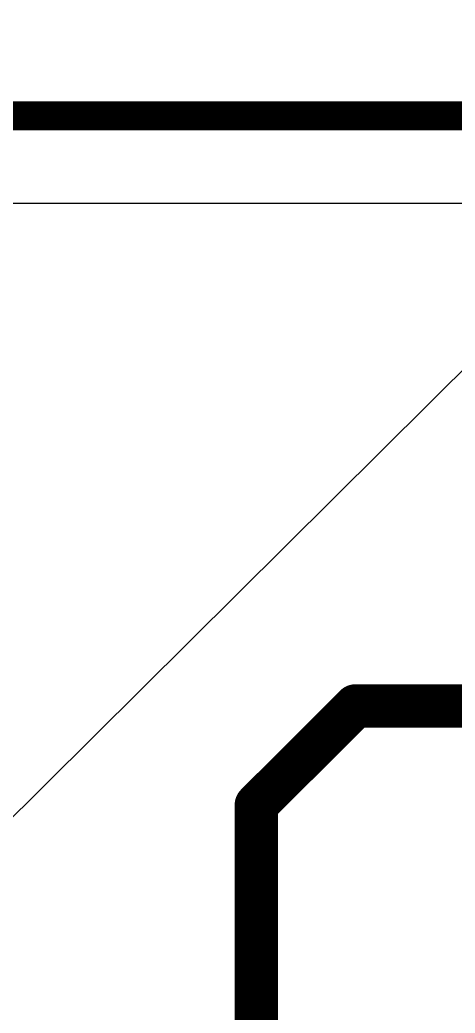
# Model space of a CAD drawing. Header units: inches. Extents: x -5 to 5328, y -4 to 5281.
# Drawn here: x 112.15 to 115.98, y 98.11 to 106.84 of the extents above; entities that cross this region are included whole.
import ezdxf

# ---------------------------------------------------------------- set-up
doc = ezdxf.new("R2010")
doc.units = ezdxf.units.IN
for name, color, linetype in [('Board Outline', 216, 'Continuous'), ('Bottom Layer', 5, 'Continuous'), ('Layer 1', 16, 'Continuous'), ('Layer 2', 76, 'Continuous'), ('Top Layer', 1, 'Continuous'), ('Top Solder', 216, 'Continuous')]:
    doc.layers.add(name, color=color, linetype=linetype)

# ---------------------------------------------------------------- blocks, each defined once
blk = doc.blocks.new('10_VQFN_HR__3_3__11')
at = {"layer": 'Top Solder'}
blk.add_line((1.326, 1.7754), (5255.1069, 5220.9031), dxfattribs=at)

msp = doc.modelspace()

# ---------------------------------------------------------------- linework, layer by layer
at = {"layer": 'Board Outline'}
msp.add_lwpolyline([(-4.0187, 106, 0.254, 0.254, 0), (145.9813, 106, 0.254, 0.254, 0)], format="xyseb", dxfattribs=at)
at = {"layer": 'Bottom Layer'}
msp.add_line((80.1933, 105.2314), (139.3829, 105.2314), dxfattribs=at)
at = {"layer": 'Layer 1'}
msp.add_line((80.1933, 105.2314), (139.3829, 105.2314), dxfattribs=at)
at = {"layer": 'Layer 2'}
msp.add_line((107.4928, 105.2314), (139.3829, 105.2314), dxfattribs=at)
at = {"layer": 'Top Layer'}
msp.add_line((106.9669, 105.2314), (122.252, 105.2314), dxfattribs=at)
for points in [[(114.2313, 99.9396, 0.381, 0.381, 0), (115.1025, 100.8108, 0.381, 0.381, 0)], [(115.1025, 100.8108, 0.381, 0.381, 0), (117.3324, 100.8108, 0.381, 0.381, 0)], [(114.2313, 92.9686, 0.381, 0.381, 0), (114.2313, 99.9396, 0.381, 0.381, 0)]]:
    msp.add_lwpolyline(points, format="xyseb", dxfattribs=at)
for points in [[(115.0072, 100.8108, 0.1905, 0.1905, 1), (115.1977, 100.8108, 0.1905, 0.1905, 1)], [(115.0072, 100.8108, 0.1905, 0.1905, 1), (115.1977, 100.8108, 0.1905, 0.1905, 1)], [(114.136, 99.9396, 0.1905, 0.1905, 1), (114.3265, 99.9396, 0.1905, 0.1905, 1)], [(114.136, 99.9396, 0.1905, 0.1905, 1), (114.3265, 99.9396, 0.1905, 0.1905, 1)]]:
    msp.add_lwpolyline(points, format="xyseb", close=True, dxfattribs=at)

# ---------------------------------------------------------------- block references
msp.add_blockref('10_VQFN_HR__3_3__11', (72.4282, 59.976))

doc.saveas('drawing.dxf')
